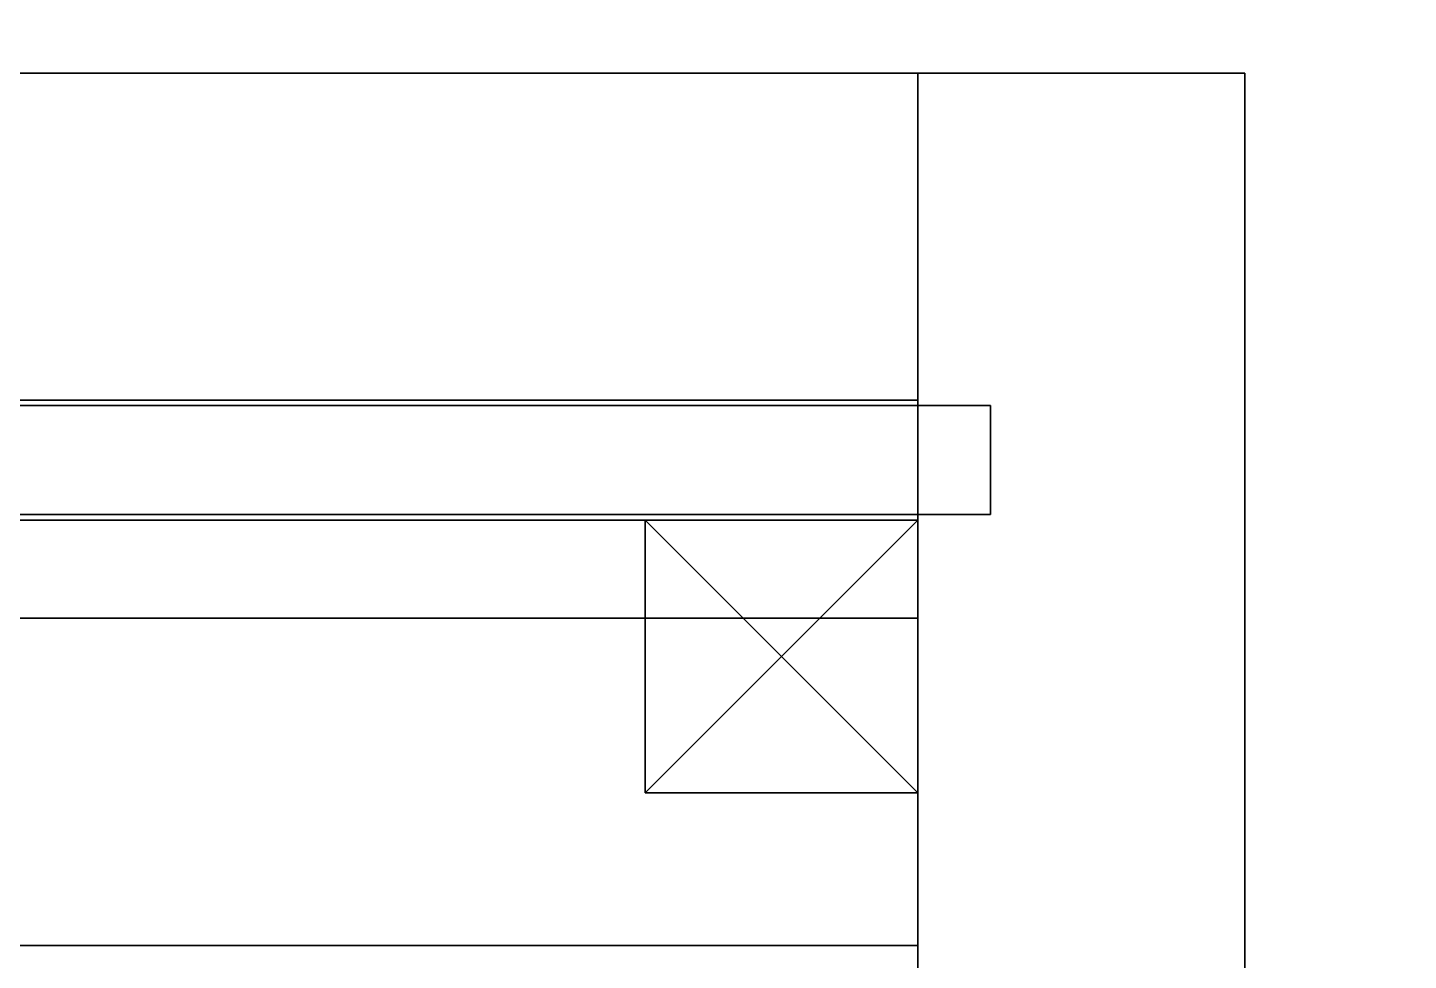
# Model space of a CAD drawing. Extents: x -100 to 2892, y -123 to 2616.
# Drawn here: x 1215 to 1291, y 2447.2 to 2498.5 of the extents above; entities that cross this region are included whole.
import ezdxf

# ---------------------------------------------------------------- set-up
doc = ezdxf.new("R2010")
doc.units = 0
for name, color, linetype in [('LAYER0', 7, 'CONTINUOUS'), ('LAYER100', 7, 'CONTINUOUS'), ('LAYER102', 7, 'CONTINUOUS'), ('LAYER103', 7, 'CONTINUOUS'), ('LAYER113', 253, 'CONTINUOUS'), ('LAYER114', 253, 'CONTINUOUS'), ('LAYER115', 253, 'CONTINUOUS'), ('LAYER116', 253, 'CONTINUOUS'), ('LAYER117', 7, 'CONTINUOUS'), ('LAYER127', 253, 'CONTINUOUS'), ('LAYER128', 253, 'CONTINUOUS'), ('LAYER129', 253, 'CONTINUOUS'), ('LAYER130', 253, 'CONTINUOUS'), ('LAYER89', 7, 'CONTINUOUS'), ('LAYER92', 7, 'CONTINUOUS'), ('LAYER96', 7, 'CONTINUOUS'), ('LAYER97', 7, 'CONTINUOUS')]:
    doc.layers.add(name, color=color, linetype=linetype)

msp = doc.modelspace()

# ---------------------------------------------------------------- linework, layer by layer
at = {"layer": 'LAYER0', "invisible_edges": 1}
for points in [[(2892.49, 2616, -5), (-100, -100.32, -5), (-100, 2616, -5), (2892.49, 2616, -5)], [(-100, -100.32, -5), (2892.49, 2616, -5), (2892.49, -100.32, -5), (-100, -100.32, -5)], [(2892.49, -100.32), (-100, 2616), (-100, -100.32), (2892.49, -100.32)], [(-100, 2616), (2892.49, -100.32), (2892.49, 2616), (-100, 2616)]]:
    msp.add_3dface(points, dxfattribs=at)
at = {"layer": 'LAYER100', "invisible_edges": 1}
for points in [[(1268, 2477.7, 94), (473, 2471.7, 94), (473, 2477.7, 94), (1268, 2477.7, 94)], [(473, 2471.7, 94), (1268, 2477.7, 94), (1268, 2471.7, 94), (473, 2471.7, 94)], [(1268, 2471.7, 2525), (473, 2477.7, 2525), (473, 2471.7, 2525), (1268, 2471.7, 2525)], [(473, 2477.7, 2525), (1268, 2471.7, 2525), (1268, 2477.7, 2525), (473, 2477.7, 2525)], [(473, 2477.7, 2525), (1268, 2477.7, 94), (473, 2477.7, 94), (473, 2477.7, 2525)], [(1268, 2477.7, 94), (473, 2477.7, 2525), (1268, 2477.7, 2525), (1268, 2477.7, 94)], [(1268, 2477.7, 94), (1268, 2471.7, 2525), (1268, 2471.7, 94), (1268, 2477.7, 94)], [(1268, 2471.7, 2525), (1268, 2477.7, 94), (1268, 2477.7, 2525), (1268, 2471.7, 2525)], [(1268, 2471.7, 2525), (473, 2471.7, 94), (1268, 2471.7, 94), (1268, 2471.7, 2525)], [(473, 2471.7, 94), (1268, 2471.7, 2525), (473, 2471.7, 2525), (473, 2471.7, 94)]]:
    msp.add_3dface(points, dxfattribs=at)
at = {"layer": 'LAYER102', "invisible_edges": 1}
for points in [[(1264, 2496, 1369.5), (477, 2496, 1249.5), (477, 2496, 1369.5), (1264, 2496, 1369.5)], [(477, 2496, 1249.5), (1264, 2496, 1369.5), (1264, 2496, 1249.5), (477, 2496, 1249.5)], [(1264, 2478, 1249.5), (477, 2496, 1249.5), (1264, 2496, 1249.5), (1264, 2478, 1249.5)], [(477, 2496, 1249.5), (1264, 2478, 1249.5), (477, 2478, 1249.5), (477, 2496, 1249.5)], [(477, 2478, 1369.5), (1264, 2496, 1369.5), (477, 2496, 1369.5), (477, 2478, 1369.5)], [(1264, 2496, 1369.5), (477, 2478, 1369.5), (1264, 2478, 1369.5), (1264, 2496, 1369.5)], [(1264, 2496, 1369.5), (1264, 2478, 1249.5), (1264, 2496, 1249.5), (1264, 2496, 1369.5)], [(1264, 2478, 1249.5), (1264, 2496, 1369.5), (1264, 2478, 1369.5), (1264, 2478, 1249.5)], [(1264, 2478, 1249.5), (477, 2478, 1369.5), (477, 2478, 1249.5), (1264, 2478, 1249.5)], [(477, 2478, 1369.5), (1264, 2478, 1249.5), (1264, 2478, 1369.5), (477, 2478, 1369.5)]]:
    msp.add_3dface(points, dxfattribs=at)
at = {"layer": 'LAYER103', "invisible_edges": 1}
for points in [[(477, 2471.4, 866), (1264, 1996, 866), (1264, 2471.4, 866), (477, 2471.4, 866)], [(1264, 1996, 866), (477, 2471.4, 866), (477, 1996, 866), (1264, 1996, 866)], [(1264, 2471.4, 848), (477, 2471.4, 866), (1264, 2471.4, 866), (1264, 2471.4, 848)], [(477, 2471.4, 866), (1264, 2471.4, 848), (477, 2471.4, 848), (477, 2471.4, 866)], [(477, 1996, 848), (1264, 2471.4, 848), (1264, 1996, 848), (477, 1996, 848)], [(1264, 2471.4, 848), (477, 1996, 848), (477, 2471.4, 848), (1264, 2471.4, 848)], [(1264, 2471.4, 848), (1264, 1996, 866), (1264, 1996, 848), (1264, 2471.4, 848)], [(1264, 1996, 866), (1264, 2471.4, 848), (1264, 2471.4, 866), (1264, 1996, 866)]]:
    msp.add_3dface(points, dxfattribs=at)
at = {"layer": 'LAYER113'}
for points in [[(1264, 2471.4, 866), (1264, 2471.4, 851), (1249, 2471.4, 866), (1264, 2471.4, 866)], [(1249, 2471.4, 866), (1264, 2471.4, 851), (1249, 2471.4, 851), (1249, 2471.4, 866)], [(1264, 2456.4, 866), (1264, 2471.4, 866), (1249, 2456.4, 866), (1264, 2456.4, 866)], [(1249, 2456.4, 866), (1264, 2471.4, 866), (1249, 2471.4, 866), (1249, 2456.4, 866)], [(1249, 2456.4, 866), (1249, 2471.4, 866), (1249, 2456.4, 851), (1249, 2456.4, 866)], [(1249, 2456.4, 851), (1249, 2471.4, 866), (1249, 2471.4, 851), (1249, 2456.4, 851)], [(1249, 2456.4, 851), (1249, 2471.4, 851), (1264, 2456.4, 851), (1249, 2456.4, 851)], [(1264, 2456.4, 851), (1249, 2471.4, 851), (1264, 2471.4, 851), (1264, 2456.4, 851)], [(1264, 2456.4, 866), (1264, 2456.4, 851), (1264, 2471.4, 866), (1264, 2456.4, 866)], [(1264, 2471.4, 866), (1264, 2456.4, 851), (1264, 2471.4, 851), (1264, 2471.4, 866)], [(1249, 2456.4, 866), (1249, 2456.4, 851), (1264, 2456.4, 866), (1249, 2456.4, 866)], [(1264, 2456.4, 866), (1249, 2456.4, 851), (1264, 2456.4, 851), (1264, 2456.4, 866)]]:
    msp.add_3dface(points, dxfattribs=at)
at = {"layer": 'LAYER114'}
for points in [[(1264, 2471.4, 866), (1264, 2471.4, 851), (1249, 2471.4, 866), (1264, 2471.4, 866)], [(1249, 2471.4, 866), (1264, 2471.4, 851), (1249, 2471.4, 851), (1249, 2471.4, 866)], [(1264, 2456.4, 866), (1264, 2471.4, 866), (1249, 2456.4, 866), (1264, 2456.4, 866)], [(1249, 2456.4, 866), (1264, 2471.4, 866), (1249, 2471.4, 866), (1249, 2456.4, 866)], [(1249, 2456.4, 866), (1249, 2471.4, 866), (1249, 2456.4, 851), (1249, 2456.4, 866)], [(1249, 2456.4, 851), (1249, 2471.4, 866), (1249, 2471.4, 851), (1249, 2456.4, 851)], [(1249, 2456.4, 851), (1249, 2471.4, 851), (1264, 2456.4, 851), (1249, 2456.4, 851)], [(1264, 2456.4, 851), (1249, 2471.4, 851), (1264, 2471.4, 851), (1264, 2456.4, 851)], [(1264, 2456.4, 866), (1264, 2456.4, 851), (1264, 2471.4, 866), (1264, 2456.4, 866)], [(1264, 2471.4, 866), (1264, 2456.4, 851), (1264, 2471.4, 851), (1264, 2471.4, 866)], [(1249, 2456.4, 866), (1249, 2456.4, 851), (1264, 2456.4, 866), (1249, 2456.4, 866)], [(1264, 2456.4, 866), (1249, 2456.4, 851), (1264, 2456.4, 851), (1264, 2456.4, 866)]]:
    msp.add_3dface(points, dxfattribs=at)
at = {"layer": 'LAYER115'}
for points in [[(1264, 2471.4, 866), (1264, 2471.4, 851), (1249, 2471.4, 866), (1264, 2471.4, 866)], [(1249, 2471.4, 866), (1264, 2471.4, 851), (1249, 2471.4, 851), (1249, 2471.4, 866)], [(1264, 2456.4, 866), (1264, 2471.4, 866), (1249, 2456.4, 866), (1264, 2456.4, 866)], [(1249, 2456.4, 866), (1264, 2471.4, 866), (1249, 2471.4, 866), (1249, 2456.4, 866)], [(1249, 2456.4, 866), (1249, 2471.4, 866), (1249, 2456.4, 851), (1249, 2456.4, 866)], [(1249, 2456.4, 851), (1249, 2471.4, 866), (1249, 2471.4, 851), (1249, 2456.4, 851)], [(1249, 2456.4, 851), (1249, 2471.4, 851), (1264, 2456.4, 851), (1249, 2456.4, 851)], [(1264, 2456.4, 851), (1249, 2471.4, 851), (1264, 2471.4, 851), (1264, 2456.4, 851)], [(1264, 2456.4, 866), (1264, 2456.4, 851), (1264, 2471.4, 866), (1264, 2456.4, 866)], [(1264, 2471.4, 866), (1264, 2456.4, 851), (1264, 2471.4, 851), (1264, 2471.4, 866)], [(1249, 2456.4, 866), (1249, 2456.4, 851), (1264, 2456.4, 866), (1249, 2456.4, 866)], [(1264, 2456.4, 866), (1249, 2456.4, 851), (1264, 2456.4, 851), (1264, 2456.4, 866)]]:
    msp.add_3dface(points, dxfattribs=at)
at = {"layer": 'LAYER116'}
for points in [[(1264, 2471.4, 866), (1264, 2471.4, 851), (1249, 2471.4, 866), (1264, 2471.4, 866)], [(1249, 2471.4, 866), (1264, 2471.4, 851), (1249, 2471.4, 851), (1249, 2471.4, 866)], [(1264, 2456.4, 866), (1264, 2471.4, 866), (1249, 2456.4, 866), (1264, 2456.4, 866)], [(1249, 2456.4, 866), (1264, 2471.4, 866), (1249, 2471.4, 866), (1249, 2456.4, 866)], [(1249, 2456.4, 866), (1249, 2471.4, 866), (1249, 2456.4, 851), (1249, 2456.4, 866)], [(1249, 2456.4, 851), (1249, 2471.4, 866), (1249, 2471.4, 851), (1249, 2456.4, 851)], [(1249, 2456.4, 851), (1249, 2471.4, 851), (1264, 2456.4, 851), (1249, 2456.4, 851)], [(1264, 2456.4, 851), (1249, 2471.4, 851), (1264, 2471.4, 851), (1264, 2456.4, 851)], [(1264, 2456.4, 866), (1264, 2456.4, 851), (1264, 2471.4, 866), (1264, 2456.4, 866)], [(1264, 2471.4, 866), (1264, 2456.4, 851), (1264, 2471.4, 851), (1264, 2471.4, 866)], [(1249, 2456.4, 866), (1249, 2456.4, 851), (1264, 2456.4, 866), (1249, 2456.4, 866)], [(1264, 2456.4, 866), (1249, 2456.4, 851), (1264, 2456.4, 851), (1264, 2456.4, 866)]]:
    msp.add_3dface(points, dxfattribs=at)
at = {"layer": 'LAYER117', "invisible_edges": 1}
for points in [[(477, 2471.4, 1984), (1264, 1996, 1984), (1264, 2471.4, 1984), (477, 2471.4, 1984)], [(1264, 1996, 1984), (477, 2471.4, 1984), (477, 1996, 1984), (1264, 1996, 1984)], [(1264, 2471.4, 1966), (477, 2471.4, 1984), (1264, 2471.4, 1984), (1264, 2471.4, 1966)], [(477, 2471.4, 1984), (1264, 2471.4, 1966), (477, 2471.4, 1966), (477, 2471.4, 1984)], [(477, 1996, 1966), (1264, 2471.4, 1966), (1264, 1996, 1966), (477, 1996, 1966)], [(1264, 2471.4, 1966), (477, 1996, 1966), (477, 2471.4, 1966), (1264, 2471.4, 1966)], [(1264, 2471.4, 1966), (1264, 1996, 1984), (1264, 1996, 1966), (1264, 2471.4, 1966)], [(1264, 1996, 1984), (1264, 2471.4, 1966), (1264, 2471.4, 1984), (1264, 1996, 1984)]]:
    msp.add_3dface(points, dxfattribs=at)
at = {"layer": 'LAYER127'}
for points in [[(1264, 2471.4, 1984), (1264, 2471.4, 1969), (1249, 2471.4, 1984), (1264, 2471.4, 1984)], [(1249, 2471.4, 1984), (1264, 2471.4, 1969), (1249, 2471.4, 1969), (1249, 2471.4, 1984)], [(1264, 2456.4, 1984), (1264, 2471.4, 1984), (1249, 2456.4, 1984), (1264, 2456.4, 1984)], [(1249, 2456.4, 1984), (1264, 2471.4, 1984), (1249, 2471.4, 1984), (1249, 2456.4, 1984)], [(1249, 2456.4, 1984), (1249, 2471.4, 1984), (1249, 2456.4, 1969), (1249, 2456.4, 1984)], [(1249, 2456.4, 1969), (1249, 2471.4, 1984), (1249, 2471.4, 1969), (1249, 2456.4, 1969)], [(1249, 2456.4, 1969), (1249, 2471.4, 1969), (1264, 2456.4, 1969), (1249, 2456.4, 1969)], [(1264, 2456.4, 1969), (1249, 2471.4, 1969), (1264, 2471.4, 1969), (1264, 2456.4, 1969)], [(1264, 2456.4, 1984), (1264, 2456.4, 1969), (1264, 2471.4, 1984), (1264, 2456.4, 1984)], [(1264, 2471.4, 1984), (1264, 2456.4, 1969), (1264, 2471.4, 1969), (1264, 2471.4, 1984)], [(1249, 2456.4, 1984), (1249, 2456.4, 1969), (1264, 2456.4, 1984), (1249, 2456.4, 1984)], [(1264, 2456.4, 1984), (1249, 2456.4, 1969), (1264, 2456.4, 1969), (1264, 2456.4, 1984)]]:
    msp.add_3dface(points, dxfattribs=at)
at = {"layer": 'LAYER128'}
for points in [[(1264, 2471.4, 1984), (1264, 2471.4, 1969), (1249, 2471.4, 1984), (1264, 2471.4, 1984)], [(1249, 2471.4, 1984), (1264, 2471.4, 1969), (1249, 2471.4, 1969), (1249, 2471.4, 1984)], [(1264, 2456.4, 1984), (1264, 2471.4, 1984), (1249, 2456.4, 1984), (1264, 2456.4, 1984)], [(1249, 2456.4, 1984), (1264, 2471.4, 1984), (1249, 2471.4, 1984), (1249, 2456.4, 1984)], [(1249, 2456.4, 1984), (1249, 2471.4, 1984), (1249, 2456.4, 1969), (1249, 2456.4, 1984)], [(1249, 2456.4, 1969), (1249, 2471.4, 1984), (1249, 2471.4, 1969), (1249, 2456.4, 1969)], [(1249, 2456.4, 1969), (1249, 2471.4, 1969), (1264, 2456.4, 1969), (1249, 2456.4, 1969)], [(1264, 2456.4, 1969), (1249, 2471.4, 1969), (1264, 2471.4, 1969), (1264, 2456.4, 1969)], [(1264, 2456.4, 1984), (1264, 2456.4, 1969), (1264, 2471.4, 1984), (1264, 2456.4, 1984)], [(1264, 2471.4, 1984), (1264, 2456.4, 1969), (1264, 2471.4, 1969), (1264, 2471.4, 1984)], [(1249, 2456.4, 1984), (1249, 2456.4, 1969), (1264, 2456.4, 1984), (1249, 2456.4, 1984)], [(1264, 2456.4, 1984), (1249, 2456.4, 1969), (1264, 2456.4, 1969), (1264, 2456.4, 1984)]]:
    msp.add_3dface(points, dxfattribs=at)
at = {"layer": 'LAYER129'}
for points in [[(1264, 2471.4, 1984), (1264, 2471.4, 1969), (1249, 2471.4, 1984), (1264, 2471.4, 1984)], [(1249, 2471.4, 1984), (1264, 2471.4, 1969), (1249, 2471.4, 1969), (1249, 2471.4, 1984)], [(1264, 2456.4, 1984), (1264, 2471.4, 1984), (1249, 2456.4, 1984), (1264, 2456.4, 1984)], [(1249, 2456.4, 1984), (1264, 2471.4, 1984), (1249, 2471.4, 1984), (1249, 2456.4, 1984)], [(1249, 2456.4, 1984), (1249, 2471.4, 1984), (1249, 2456.4, 1969), (1249, 2456.4, 1984)], [(1249, 2456.4, 1969), (1249, 2471.4, 1984), (1249, 2471.4, 1969), (1249, 2456.4, 1969)], [(1249, 2456.4, 1969), (1249, 2471.4, 1969), (1264, 2456.4, 1969), (1249, 2456.4, 1969)], [(1264, 2456.4, 1969), (1249, 2471.4, 1969), (1264, 2471.4, 1969), (1264, 2456.4, 1969)], [(1264, 2456.4, 1984), (1264, 2456.4, 1969), (1264, 2471.4, 1984), (1264, 2456.4, 1984)], [(1264, 2471.4, 1984), (1264, 2456.4, 1969), (1264, 2471.4, 1969), (1264, 2471.4, 1984)], [(1249, 2456.4, 1984), (1249, 2456.4, 1969), (1264, 2456.4, 1984), (1249, 2456.4, 1984)], [(1264, 2456.4, 1984), (1249, 2456.4, 1969), (1264, 2456.4, 1969), (1264, 2456.4, 1984)]]:
    msp.add_3dface(points, dxfattribs=at)
at = {"layer": 'LAYER130'}
for points in [[(1264, 2471.4, 1984), (1264, 2471.4, 1969), (1249, 2471.4, 1984), (1264, 2471.4, 1984)], [(1249, 2471.4, 1984), (1264, 2471.4, 1969), (1249, 2471.4, 1969), (1249, 2471.4, 1984)], [(1264, 2456.4, 1984), (1264, 2471.4, 1984), (1249, 2456.4, 1984), (1264, 2456.4, 1984)], [(1249, 2456.4, 1984), (1264, 2471.4, 1984), (1249, 2471.4, 1984), (1249, 2456.4, 1984)], [(1249, 2456.4, 1984), (1249, 2471.4, 1984), (1249, 2456.4, 1969), (1249, 2456.4, 1984)], [(1249, 2456.4, 1969), (1249, 2471.4, 1984), (1249, 2471.4, 1969), (1249, 2456.4, 1969)], [(1249, 2456.4, 1969), (1249, 2471.4, 1969), (1264, 2456.4, 1969), (1249, 2456.4, 1969)], [(1264, 2456.4, 1969), (1249, 2471.4, 1969), (1264, 2471.4, 1969), (1264, 2456.4, 1969)], [(1264, 2456.4, 1984), (1264, 2456.4, 1969), (1264, 2471.4, 1984), (1264, 2456.4, 1984)], [(1264, 2471.4, 1984), (1264, 2456.4, 1969), (1264, 2471.4, 1969), (1264, 2471.4, 1984)], [(1249, 2456.4, 1984), (1249, 2456.4, 1969), (1264, 2456.4, 1984), (1249, 2456.4, 1984)], [(1264, 2456.4, 1984), (1249, 2456.4, 1969), (1264, 2456.4, 1969), (1264, 2456.4, 1984)]]:
    msp.add_3dface(points, dxfattribs=at)
at = {"layer": 'LAYER89', "invisible_edges": 1}
for points in [[(1264, 2496), (1264, 1936, 2540), (1264, 2496, 2540), (1264, 2496)], [(1264, 1936, 2540), (1264, 2496), (1264, 1936), (1264, 1936, 2540)], [(1264, 2496), (1282, 1936), (1264, 1936), (1264, 2496)], [(1282, 1936), (1264, 2496), (1282, 2496), (1282, 1936)], [(1282, 2496, 2540), (1264, 1936, 2540), (1282, 1936, 2540), (1282, 2496, 2540)], [(1264, 1936, 2540), (1282, 2496, 2540), (1264, 2496, 2540), (1264, 1936, 2540)], [(1282, 2496, 2540), (1264, 2496), (1264, 2496, 2540), (1282, 2496, 2540)], [(1264, 2496), (1282, 2496, 2540), (1282, 2496), (1264, 2496)], [(1282, 1936), (1282, 2496, 2540), (1282, 1936, 2540), (1282, 1936)], [(1282, 2496, 2540), (1282, 1936), (1282, 2496), (1282, 2496, 2540)]]:
    msp.add_3dface(points, dxfattribs=at)
at = {"layer": 'LAYER92', "invisible_edges": 1}
for points in [[(1264, 2496, 80), (477, 1936, 80), (477, 2496, 80), (1264, 2496, 80)], [(477, 1936, 80), (1264, 2496, 80), (1264, 1936, 80), (477, 1936, 80)], [(477, 2496, 98), (1264, 2496, 80), (477, 2496, 80), (477, 2496, 98)], [(1264, 2496, 80), (477, 2496, 98), (1264, 2496, 98), (1264, 2496, 80)], [(1264, 1936, 98), (477, 2496, 98), (477, 1936, 98), (1264, 1936, 98)], [(477, 2496, 98), (1264, 1936, 98), (1264, 2496, 98), (477, 2496, 98)], [(1264, 2496, 80), (1264, 1936, 98), (1264, 1936, 80), (1264, 2496, 80)], [(1264, 1936, 98), (1264, 2496, 80), (1264, 2496, 98), (1264, 1936, 98)]]:
    msp.add_3dface(points, dxfattribs=at)
at = {"layer": 'LAYER96', "invisible_edges": 1}
for points in [[(1264, 2466, 80), (477, 2466), (477, 2466, 80), (1264, 2466, 80)], [(477, 2466), (1264, 2466, 80), (1264, 2466), (477, 2466)], [(1264, 2448), (477, 2466), (1264, 2466), (1264, 2448)], [(477, 2466), (1264, 2448), (477, 2448), (477, 2466)], [(477, 2448, 80), (1264, 2466, 80), (477, 2466, 80), (477, 2448, 80)], [(1264, 2466, 80), (477, 2448, 80), (1264, 2448, 80), (1264, 2466, 80)], [(1264, 2466, 80), (1264, 2448), (1264, 2466), (1264, 2466, 80)], [(1264, 2448), (1264, 2466, 80), (1264, 2448, 80), (1264, 2448)], [(1264, 2448), (477, 2448, 80), (477, 2448), (1264, 2448)], [(477, 2448, 80), (1264, 2448), (1264, 2448, 80), (477, 2448, 80)]]:
    msp.add_3dface(points, dxfattribs=at)
at = {"layer": 'LAYER97', "invisible_edges": 1}
for points in [[(477, 2496, 2539), (1264, 1936, 2539), (1264, 2496, 2539), (477, 2496, 2539)], [(1264, 1936, 2539), (477, 2496, 2539), (477, 1936, 2539), (1264, 1936, 2539)], [(1264, 2496, 2521), (477, 2496, 2539), (1264, 2496, 2539), (1264, 2496, 2521)], [(477, 2496, 2539), (1264, 2496, 2521), (477, 2496, 2521), (477, 2496, 2539)], [(477, 1936, 2521), (1264, 2496, 2521), (1264, 1936, 2521), (477, 1936, 2521)], [(1264, 2496, 2521), (477, 1936, 2521), (477, 2496, 2521), (1264, 2496, 2521)], [(1264, 2496, 2521), (1264, 1936, 2539), (1264, 1936, 2521), (1264, 2496, 2521)], [(1264, 1936, 2539), (1264, 2496, 2521), (1264, 2496, 2539), (1264, 1936, 2539)]]:
    msp.add_3dface(points, dxfattribs=at)

doc.saveas('drawing.dxf')
